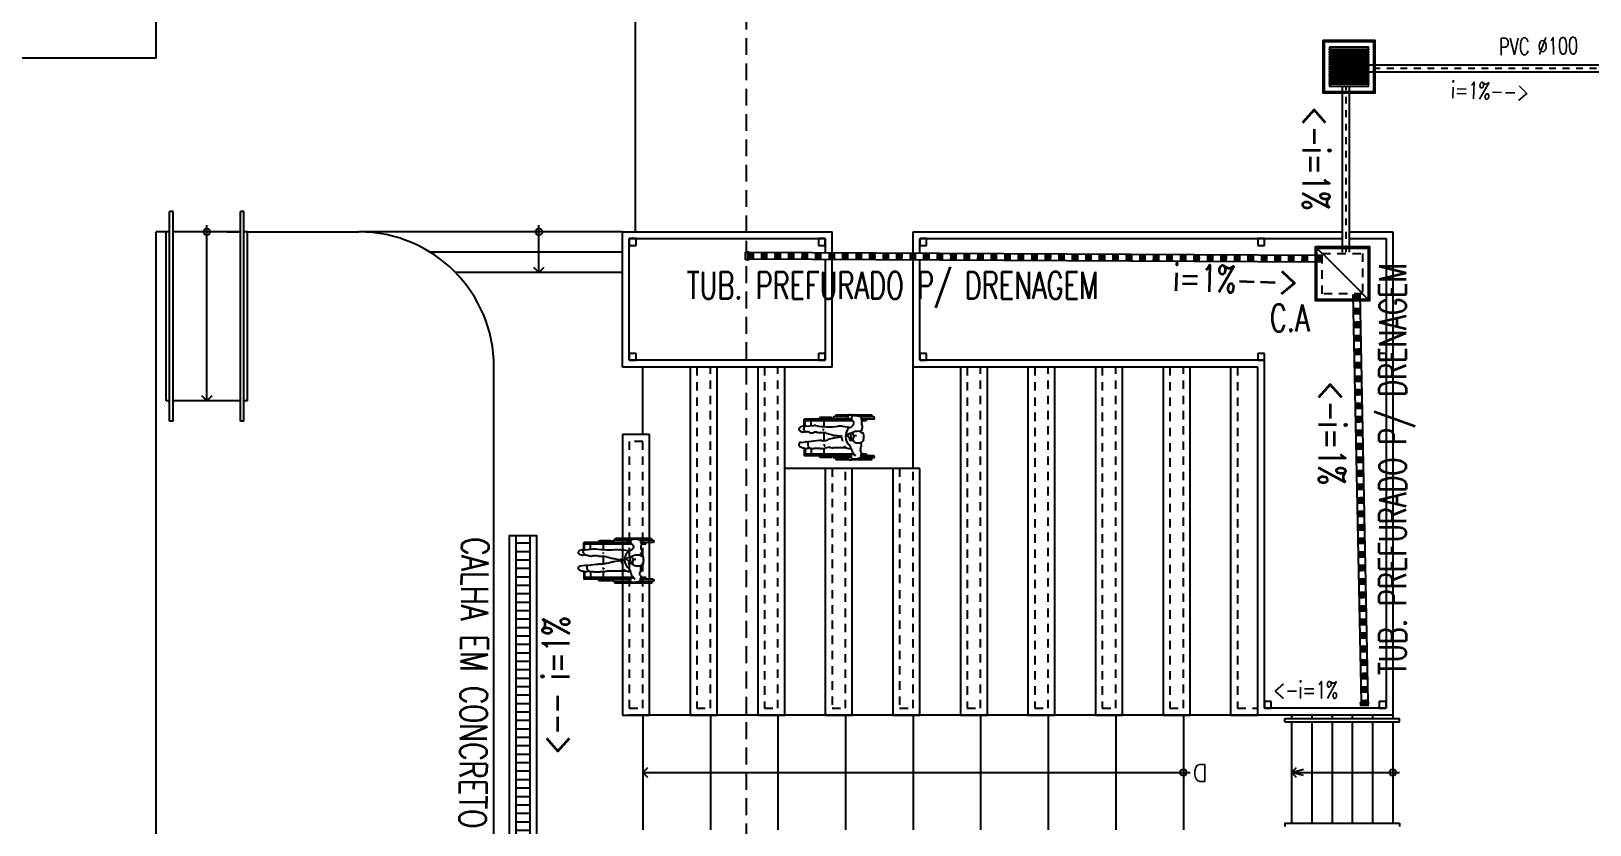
# Model space of a CAD drawing. Header units: inches. Extents: x 542650 to 544515, y 9574150 to 9574595.
# Drawn here: x 542840.19 to 542863.26, y 9574239.44 to 9574251.18 of the extents above; entities that cross this region are included whole.
import ezdxf
from ezdxf.enums import TextEntityAlignment as Align

# ---------------------------------------------------------------- set-up
doc = ezdxf.new("R2010")
doc.units = ezdxf.units.IN
doc.header["$MEASUREMENT"] = 0
for name, pattern in [('ACAD_ISO07W100', [3, 0, -3]), ('DASHDOT', [1, 0.5, -0.25, 0, -0.25]), ('HIDDEN', [0.375, 0.25, -0.125])]:
    doc.linetypes.add(name, pattern=pattern)
for name, color, linetype in [('EIXO', 8, 'Continuous'), ('I-ARQ', 8, 'Continuous'), ('I-CONEXAO', 1, 'Continuous'), ('I-NORMO_INST', 4, 'Continuous'), ('I-PLUVIAL', 90, 'Continuous'), ('VISTA', 7, 'Continuous')]:
    doc.layers.add(name, color=color, linetype=linetype)
doc.styles.add('125', font='ROMANS.SHX', dxfattribs={"width": 0.7, "height": 0.25})
doc.styles.add('25', font='ROMANS.SHX', dxfattribs={"width": 0.7, "height": 0.05})
doc.styles.add('50', font='ROMANS.SHX', dxfattribs={"width": 0.7, "height": 0.1})
doc.styles.add('50-250', font='SIMPLEX.shx', dxfattribs={"height": 0.3})
doc.dimstyles.get("Standard").update_dxf_attribs({"dimtxt": 0.18, "dimasz": 0.18, "dimexe": 0.18, "dimexo": 0.0625, "dimgap": 0.09, "dimtad": 0, "dimtih": 1, "dimtoh": 1, "dimdec": 4, "dimzin": 0, "dimdsep": 46, "dimtxsty": 'Standard', "dimcen": 0.09, "dimadec": 0, "dimazin": 0, "dimtfac": 1, "dimtdec": 4, "dimtofl": 0, "dimtmove": 0, "dimatfit": 3, "dimfxl": 1, "dimtolj": 1, "dimtzin": 0, "dimarcsym": 0})

# ---------------------------------------------------------------- blocks, each defined once
blk = doc.blocks.new('_Open90')
at = {"color": 0, "linetype": 'ByBlock', "lineweight": -2}
for p, q in [((0, 0), (-1, 0)), ((-0.5, 0.5), (0, 0)), ((0, 0), (-0.5, -0.5))]:
    blk.add_line(p, q, dxfattribs=at)
blk = doc.blocks.new('*U28')
at = {"color": 2}
blk.add_wipeout([(0, 0.057), (2.669, 0.057), (2.669, -0.057), (0, -0.057)], dxfattribs=at)
for p, q in [((0, 0.05), (2.669, 0.05)), ((0, -0.05), (2.669, -0.05))]:
    blk.add_line(p, q)
at = {"layer": 'EIXO', "linetype": 'DASHDOT', "ltscale": 0.01}
blk.add_line((0, 0), (2.669, 0), dxfattribs=at)
blk = doc.blocks.new('*U29')
at = {"color": 2}
blk.add_wipeout([(0, 0.057), (6.306, 0.057), (6.306, -0.057), (0, -0.057)], dxfattribs=at)
for p, q in [((0, 0.05), (6.306, 0.05)), ((0, -0.05), (6.306, -0.05))]:
    blk.add_line(p, q)
at = {"layer": 'EIXO', "linetype": 'DASHDOT', "ltscale": 0.01}
blk.add_line((0, 0), (6.306, 0), dxfattribs=at)
blk = doc.blocks.new('CADEIRA DE RODAS')
at = {"layer": 'VISTA'}
for p, q in [((1623.523, 1212.65), (1623.709, 1212.65)), ((1623.523, 1212.618), (1623.628, 1212.618)), ((1623.55, 1212.676), (1623.833, 1212.676)), ((1623.55, 1212.66), (1623.722, 1212.66)), ((1623.628, 1212.592), (1623.628, 1212.618)), ((1623.628, 1212.618), (1623.7, 1212.618)), ((1623.628, 1212.592), (1623.693, 1212.592)), ((1623.805, 1212.669), (1623.724, 1212.66)), ((1623.834, 1212.592), (1624.547, 1212.592)), ((1623.871, 1212.681), (1623.848, 1212.681)), ((1623.853, 1212.618), (1623.872, 1212.618)), ((1623.876, 1212.491), (1623.978, 1212.508)), ((1623.884, 1212.618), (1624.101, 1212.618)), ((1623.886, 1212.676), (1624.074, 1212.676)), ((1623.898, 1212.66), (1624.074, 1212.66)), ((1623.9, 1212.65), (1624.101, 1212.65)), ((1624.101, 1212.618), (1624.547, 1212.618)), ((1624.151, 1212.642), (1624.312, 1212.642)), ((1624.151, 1212.625), (1624.312, 1212.625)), ((1624.257, 1212.618), (1624.257, 1212.507)), ((1624.528, 1212.511), (1624.405, 1212.522)), ((1624.445, 1212.518), (1624.445, 1212.618)), ((1624.552, 1212.459), (1624.533, 1212.437)), ((1624.535, 1212.509), (1624.535, 1212.618)), ((1624.553, 1212.486), (1624.543, 1212.502)), ((1624.547, 1212.509), (1624.547, 1212.618)), ((1623.708, 1212.271), (1623.706, 1212.204)), ((1623.82, 1212.298), (1623.835, 1212.306)), ((1623.822, 1212.31), (1623.821, 1212.335)), ((1623.826, 1212.417), (1623.846, 1212.406)), ((1623.828, 1212.302), (1623.864, 1212.3)), ((1623.859, 1212.368), (1623.855, 1212.392)), ((1623.856, 1212.334), (1623.87, 1212.327)), ((1623.859, 1212.367), (1623.857, 1212.343)), ((1623.997, 1212.347), (1624.118, 1212.332)), ((1624, 1212.358), (1624.088, 1212.373)), ((1624.22, 1212.411), (1624.116, 1212.379)), ((1624.257, 1212.416), (1624.257, 1212.297)), ((1624.326, 1212.416), (1624.257, 1212.416)), ((1624.594, 1212.273), (1624.528, 1212.281)), ((1623.523, 1212.073), (1623.628, 1212.073)), ((1623.523, 1212.041), (1623.722, 1212.041)), ((1623.55, 1212.031), (1623.759, 1212.031)), ((1623.55, 1212.015), (1623.855, 1212.015)), ((1623.628, 1212.098), (1623.628, 1212.073)), ((1623.628, 1212.098), (1623.701, 1212.098)), ((1623.628, 1212.073), (1623.709, 1212.073)), ((1623.783, 1212.073), (1623.818, 1212.094)), ((1623.8, 1212.083), (1623.823, 1212.112)), ((1623.804, 1212.088), (1623.804, 1212.086)), ((1623.812, 1212.098), (1624.547, 1212.098)), ((1623.857, 1212.014), (1623.849, 1212.02)), ((1623.852, 1212.073), (1624.101, 1212.073)), ((1623.881, 1212.014), (1623.867, 1212.012)), ((1623.884, 1212.015), (1624.074, 1212.015)), ((1623.89, 1212.041), (1624.101, 1212.041)), ((1623.891, 1212.031), (1624.074, 1212.031)), ((1623.921, 1212.191), (1624.119, 1212.192)), ((1624.101, 1212.073), (1624.547, 1212.073)), ((1624.151, 1212.066), (1624.312, 1212.066)), ((1624.151, 1212.048), (1624.312, 1212.048)), ((1624.257, 1212.184), (1624.257, 1212.073)), ((1624.445, 1212.185), (1624.445, 1212.073)), ((1624.535, 1212.185), (1624.535, 1212.073)), ((1624.547, 1212.187), (1624.547, 1212.073))]:
    blk.add_line(p, q, dxfattribs=at)
for centre, radius, start, end in [((1623.523, 1212.634), 0.0159, 90, 270), ((1623.55, 1212.668), 0.00794, 90, 270), ((1623.735, 1212.491), 0.0503, 153.5166, 217.5222), ((1623.616, 1212.551), 0.0827, 333.5166, 16.5694), ((1623.748, 1212.59), 0.0545, 157.1485, 196.5694), ((1623.601, 1212.389), 0.119, 19.7257, 37.5222), ((1623.528, 1212.682), 0.184, 337.1485, 348.553), ((1623.726, 1212.642), 0.0178, 155.7407, 168.553), ((1623.726, 1212.642), 0.0178, 96.1738, 155.7407), ((1623.81, 1212.629), 0.0403, 338.1434, 96.1738), ((1623.836, 1212.558), 0.0276, 124.5485, 199.9444), ((1623.897, 1212.58), 0.0916, 199.9444, 256.9452), ((1623.779, 1212.641), 0.0729, 304.5485, 338.1434), ((1623.848, 1212.655), 0.026, 126.1191, 154.0963), ((1623.848, 1212.655), 0.026, 90.3734, 126.1191), ((1623.863, 1212.582), 0.0369, 74.409, 113.6829), ((1623.871, 1212.658), 0.0233, 50.9982, 90.3734), ((1623.878, 1212.638), 0.0209, 254.409, 336.7071), ((1623.758, 1212.361), 0.179, 310.6612, 46.6858), ((1623.861, 1212.645), 0.0392, 21.8909, 50.9982), ((1623.861, 1212.645), 0.0392, 336.7071, 6.5163), ((1623.861, 1212.645), 0.0392, 6.5163, 21.8909), ((1624.019, 1212.266), 0.246, 84.1619, 99.6849), ((1624.171, 1213.744), 1.24, 264.1619, 279.4895), ((1624.074, 1212.668), 0.00794, 270, 90), ((1624.101, 1212.634), 0.0159, 270, 90), ((1624.151, 1212.634), 0.00864, 90, 270), ((1624.285, 1212.466), 0.0256, 169.3771, 225.3134), ((1624.312, 1212.634), 0.00864, 270, 90), ((1624.394, 1212.406), 0.117, 84.8929, 99.4895), ((1624.527, 1212.491), 0.0196, 32.0961, 84.8929), ((1624.564, 1212.44), 0.0719, 42.4258, 110.3571), ((1624.534, 1212.474), 0.0225, 320.0692, 32.0961), ((1624.597, 1212.467), 0.0283, 299.1731, 47.1659), ((1623.917, 1212.357), 0.253, 170.2167, 190.0443), ((1623.685, 1212.397), 0.0187, 90.9535, 170.2167), ((1623.718, 1212.322), 0.0513, 190.0443, 248.1335), ((1623.684, 1212.451), 0.0351, 270.9535, 311.3289), ((1623.748, 1212.399), 0.134, 248.1335, 252.351), ((1623.738, 1212.39), 0.0458, 122.8016, 131.3289), ((1623.748, 1212.399), 0.134, 252.351, 292.3739), ((1623.738, 1212.39), 0.0458, 96.4099, 122.8016), ((1623.753, 1212.257), 0.18, 69.5864, 96.4099), ((1623.784, 1212.335), 0.0364, 360, 105.4377), ((1623.786, 1212.308), 0.0364, 292.3739, 3.0345), ((1624.141, 1212.206), 0.366, 149.1701, 154.8848), ((1623.808, 1212.405), 0.022, 329.1701, 69.5864), ((1623.812, 1212.345), 0.0452, 299.7251, 357.1058), ((1623.837, 1212.39), 0.0189, 7.5231, 61.3712), ((1623.851, 1212.293), 0.11, 68.468, 90.2381), ((1623.911, 1212.183), 0.0567, 130.6612, 165.644), ((1623.851, 1212.431), 0.0912, 273.7076, 297.295), ((1623.849, 1212.367), 0.00943, 357.1058, 7.5231), ((1623.864, 1212.314), 0.014, 267.8272, 64.231), ((1623.882, 1212.372), 0.0246, 297.295, 68.468), ((1624.155, 1212.256), 0.183, 147.274, 171.2195), ((1624.16, 1212.438), 0.179, 199.3703, 207.8163), ((1624.051, 1212.591), 0.222, 279.5756, 286.9445), ((1624.079, 1212.022), 0.312, 67.3879, 85.668), ((1624.266, 1212.471), 0.173, 247.3879, 266.9641), ((1624.257, 1212.29), 0.126, 89.7461, 106.9445), ((1624.212, 1212.261), 0.0518, 298.693, 344.3358), ((1624.266, 1212.471), 0.173, 266.9641, 276.056), ((1624.309, 1212.063), 0.237, 85.583, 96.056), ((1624.326, 1212.519), 0.103, 269.7461, 290.1272), ((1624.151, 1210.017), 2.288, 81.839, 85.583), ((1624.38, 1212.372), 0.054, 61.1107, 110.1272), ((1624.437, 1212.475), 0.0635, 241.1107, 302.0847), ((1624.5, 1212.375), 0.0546, 79.8776, 122.0847), ((1624.473, 1212.26), 0.0223, 45.4711, 81.839), ((1624.519, 1212.191), 0.0899, 83.7627, 109.5493), ((1624.473, 1212.26), 0.0223, 1.2881, 45.4711), ((1624.341, 1212.257), 0.154, 343.4823, 1.2881), ((1624.514, 1212.453), 0.0248, 259.8776, 320.0692), ((1624.552, 1212.469), 0.0411, 237.7219, 264.8934), ((1624.561, 1212.517), 0.0903, 262.1443, 304.0277), ((1624.591, 1212.238), 0.035, 291.9692, 83.7627), ((1623.523, 1212.057), 0.0159, 90, 270), ((1623.55, 1212.023), 0.00794, 90, 270), ((1623.738, 1212.106), 0.0382, 143.1315, 192.1076), ((1623.738, 1212.106), 0.0382, 192.1076, 205.2149), ((1623.654, 1212.066), 0.0555, 356.2268, 25.2149), ((1623.763, 1212.203), 0.0567, 178.7191, 206.463), ((1623.671, 1212.157), 0.0463, 323.1315, 26.463), ((1623.73, 1212.061), 0.0213, 176.2268, 235.4123), ((1623.757, 1212.101), 0.0693, 235.4123, 239.4259), ((1623.757, 1212.101), 0.0693, 239.4259, 263.5457), ((1623.842, 1212.846), 0.82, 263.5457, 269.2953), ((1623.829, 1212.075), 0.0216, 14.3528, 121.0291), ((1623.778, 1212.148), 0.0578, 321.1007, 335.8172), ((1623.423, 1212.307), 0.447, 335.8172, 345.644), ((1623.832, 1212.046), 0.0187, 269.2953, 346.2891), ((1623.855, 1212.029), 0.0112, 166.4185, 233.805), ((1623.771, 1212.061), 0.0817, 346.2891, 14.3528), ((1623.849, 1212.41), 0.23, 270.5698, 288.0744), ((1623.868, 1212.082), 0.0245, 229.4894, 277.8265), ((1623.865, 1212.024), 0.013, 233.805, 280.699), ((1623.874, 1212.045), 0.0134, 37.78, 97.8265), ((1623.879, 1212.024), 0.00949, 280.699, 334.4064), ((1623.859, 1212.033), 0.032, 334.4064, 37.78), ((1623.903, 1212.241), 0.0554, 295.1049, 338.8275), ((1624.074, 1212.023), 0.00794, 270, 90), ((1624.101, 1212.057), 0.0159, 270, 90), ((1624.117, 1212.487), 0.295, 270.312, 277.4493), ((1624.151, 1212.057), 0.00864, 90, 270), ((1624.181, 1211.997), 0.199, 74.1699, 97.4493), ((1624.288, 1212.376), 0.195, 254.1699, 274.4975), ((1624.356, 1211.511), 0.673, 86.3024, 94.4975), ((1624.312, 1212.057), 0.00864, 270, 90), ((1624.413, 1212.38), 0.198, 266.3024, 284.8355), ((1624.454, 1212.224), 0.0365, 284.8355, 343.4823), ((1624.514, 1212.273), 0.0906, 242.6529, 278.261), ((1624.476, 1212.535), 0.355, 278.261, 281.3967), ((1624.517, 1212.372), 0.187, 279.023, 297.4622)]:
    blk.add_arc(centre, radius, start, end, dxfattribs=at)
blk = doc.blocks.new('CAP100')
at = {"color": 1, "style": '25', "flags": 3}
blk.add_attdef('QUANT.', text='', height=0.05, dxfattribs=at).set_placement((0, -0.272), align=Align.CENTER)
at = {"color": 2}
blk.add_wipeout([(0.049, -0.056), (0.021, -0.056), (0.021, -0.057), (0.017, -0.061), (0.006, -0.061), (0.001, -0.057), (0.001, -0.056), (0, -0.056), (0, 0.056), (0.001, 0.056), (0.001, 0.057), (0.006, 0.061), (0.017, 0.061), (0.021, 0.057), (0.021, 0.056), (0.049, 0.056), (0.056, 0.05), (0.056, -0.05)], dxfattribs=at)
for p, q in [((0, -0.053), (0, 0.053)), ((0.004, 0.053), (0, 0.053)), ((0.005, 0.054), (0.005, 0.057)), ((0.017, 0.058), (0.006, 0.058)), ((0.006, -0.057), (0.006, 0.057)), ((0.017, -0.057), (0.017, 0.057)), ((0.018, 0.054), (0.018, 0.057)), ((0.049, 0.053), (0.019, 0.053)), ((0.052, -0.05), (0.052, 0.05)), ((0.004, -0.053), (0, -0.053)), ((0.005, -0.054), (0.005, -0.057)), ((0.017, -0.058), (0.006, -0.058)), ((0.018, -0.054), (0.018, -0.057)), ((0.049, -0.053), (0.019, -0.053))]:
    blk.add_line(p, q)
at = {"color": 8}
for p, q in [((0.005, 0.053), (0.005, -0.053)), ((0.018, 0.053), (0.018, -0.053))]:
    blk.add_line(p, q, dxfattribs=at)
for centre, radius, start, end in [((0.004, 0.054), 0.001, 270, 0), ((0.006, 0.057), 0.001, 90, 180), ((0.017, 0.057), 0.001, 0, 90), ((0.019, 0.054), 0.001, 180, 270), ((0.049, 0.05), 0.003, 0, 90), ((0.004, -0.054), 0.001, 0, 90), ((0.006, -0.057), 0.001, 180, 270), ((0.017, -0.057), 0.001, 270, 0), ((0.019, -0.054), 0.001, 90, 180), ((0.049, -0.05), 0.003, 270, 0)]:
    blk.add_arc(centre, radius, start, end)
at = {"color": 1, "style": '25', "flags": 1}
for tag, p in [('DESCRICAO', (0, -0.109)), ('MARCA', (0, -0.188))]:
    blk.add_attdef(tag, text='', height=0.05, dxfattribs=at).set_placement(p, align=Align.CENTER)
blk = doc.blocks.new('*U12')
at = {"color": 2}
blk.add_wipeout([(-5.033, -0.119), (0.997, 0.087), (1.001, -0.019), (-5.029, -0.224)], dxfattribs=at)
at = {"color": 2, "rotation": 1.954149894342093}
blk.add_blockref('CAP100', (0.999, 0.034), dxfattribs=at)
for p, q in [((-5.033, -0.122), (0.997, 0.084)), ((-5.03, -0.222), (1.001, -0.016))]:
    blk.add_line(p, q)
at = {"color": 8, "linetype": 'ACAD_ISO07W100', "ltscale": 0.01}
for p, q in [((-5.033, -0.146), (0.998, 0.06)), ((-5.032, -0.172), (0.999, 0.034)), ((-5.031, -0.198), (1, 0.008))]:
    blk.add_line(p, q, dxfattribs=at)
blk = doc.blocks.new('*U19')
at = {"color": 2}
blk.add_wipeout([(-7.459, 0.498), (1.001, -0.007), (0.995, -0.112), (-7.465, 0.393)], dxfattribs=at)
at = {"color": 2, "rotation": 356.5835254164049}
blk.add_blockref('CAP100', (0.998, -0.06), dxfattribs=at)
at = {"color": 8, "linetype": 'ACAD_ISO07W100', "ltscale": 0.01}
for p, q in [((-7.461, 0.472), (0.999, -0.033)), ((-7.464, 0.419), (0.996, -0.086)), ((-7.463, 0.446), (0.998, -0.06))]:
    blk.add_line(p, q, dxfattribs=at)
for p, q in [((-7.46, 0.495), (1.001, -0.01)), ((-7.466, 0.396), (0.995, -0.109))]:
    blk.add_line(p, q)
blk = doc.blocks.new('CAG')
at = {"color": 2, "ltscale": 0.5}
blk.add_wipeout([(-0.302, 0.302), (-0.302, -0.302), (0.302, -0.302), (0.302, 0.302)], dxfattribs=at)
at = {"ltscale": 0.5}
blk.add_lwpolyline([(-0.4, 0.4), (-0.4, -0.4), (0.4, -0.4), (0.4, 0.4)], close=True, dxfattribs=at)
at = {"color": 8, "ltscale": 0.5}
for points in [[(-0.38, 0.38), (-0.38, -0.38), (0.38, -0.38), (0.38, 0.38)], [(-0.3, 0.3), (-0.3, -0.3), (0.3, -0.3), (0.3, 0.3)], [(-0.3, 0.26875), (0.3, 0.26875), (0.3, 0.25625), (-0.3, 0.25625)], [(-0.3, 0.23125), (0.3, 0.23125), (0.3, 0.21875), (-0.3, 0.21875)], [(-0.3, 0.19375), (0.3, 0.19375), (0.3, 0.18125), (-0.3, 0.18125)], [(-0.3, 0.15625), (0.3, 0.15625), (0.3, 0.14375), (-0.3, 0.14375)], [(-0.3, 0.11875), (0.3, 0.11875), (0.3, 0.10625), (-0.3, 0.10625)], [(-0.3, 0.08125), (0.3, 0.08125), (0.3, 0.06875), (-0.3, 0.06875)], [(-0.3, 0.04375), (0.3, 0.04375), (0.3, 0.03125), (-0.3, 0.03125)], [(-0.3, 0.00625), (0.3, 0.00625), (0.3, -0.00625), (-0.3, -0.00625)], [(-0.3, -0.03125), (0.3, -0.03125), (0.3, -0.04375), (-0.3, -0.04375)], [(-0.3, -0.06875), (0.3, -0.06875), (0.3, -0.08125), (-0.3, -0.08125)], [(-0.3, -0.10625), (0.3, -0.10625), (0.3, -0.11875), (-0.3, -0.11875)], [(-0.3, -0.14375), (0.3, -0.14375), (0.3, -0.15625), (-0.3, -0.15625)], [(-0.3, -0.18125), (0.3, -0.18125), (0.3, -0.19375), (-0.3, -0.19375)], [(-0.3, -0.21875), (0.3, -0.21875), (0.3, -0.23125), (-0.3, -0.23125)], [(-0.3, -0.25625), (0.3, -0.25625), (0.3, -0.26875), (-0.3, -0.26875)]]:
    blk.add_lwpolyline(points, close=True, dxfattribs=at)
blk = doc.blocks.new('CA')
at = {"color": 2, "ltscale": 0.5}
blk.add_wipeout([(-0.302, 0.29575), (-0.302, -0.30825), (0.302, -0.30825), (0.302, 0.29575)], dxfattribs=at)
at = {"color": 8, "ltscale": 0.5}
blk.add_line((-0.38, 0.37375), (0.38, -0.38625), dxfattribs=at)
at = {"ltscale": 0.5}
blk.add_lwpolyline([(-0.4, 0.39375), (-0.4, -0.40625), (0.4, -0.40625), (0.4, 0.39375)], close=True, dxfattribs=at)
at = {"color": 8, "ltscale": 0.5}
blk.add_lwpolyline([(-0.38, 0.37375), (-0.38, -0.38625), (0.38, -0.38625), (0.38, 0.37375)], close=True, dxfattribs=at)
at = {"color": 8, "linetype": 'HIDDEN', "ltscale": 0.5}
blk.add_lwpolyline([(-0.3, 0.29375), (-0.3, -0.30625), (0.3, -0.30625), (0.3, 0.29375)], close=True, dxfattribs=at)

msp = doc.modelspace()

# ---------------------------------------------------------------- hatches: boundary and pattern name
at = {"layer": 'I-CONEXAO', "linetype": 'Continuous'}
h = msp.add_hatch(dxfattribs=at)
h.set_pattern_fill('ANSI31', color=8, angle=855, style=0)
h.set_pattern_definition([(180, (542827.39258, 9574286.48485), (-4e-15, 0.125), [])])
h.paths.add_polyline_path([(542847.57, 9574232.018), (542847.37, 9574232.018), (542847.37, 9574243.718), (542847.57, 9574243.718)])

# ---------------------------------------------------------------- linework, layer by layer
at = {"layer": 'I-ARQ', "linetype": 'HIDDEN'}
msp.add_line((542850.776, 9574228.331), (542850.776, 9574252.131), dxfattribs=at)
at = {"layer": 'I-ARQ'}
for p, q in [((542842.041, 9574250.783), (542842.041, 9574251.583)), ((542849.133, 9574251.583), (542849.133, 9574248.213)), ((542842.041, 9574250.783), (542824.828, 9574250.783)), ((542842.241, 9574245.413), (542842.241, 9574248.513)), ((542842.291, 9574248.513), (542842.241, 9574248.513)), ((542842.291, 9574245.413), (542842.291, 9574248.513)), ((542843.291, 9574245.413), (542843.291, 9574248.513)), ((542843.341, 9574248.513), (542843.291, 9574248.513)), ((542843.341, 9574245.413), (542843.341, 9574248.513)), ((542842.041, 9574245.713), (542842.041, 9574248.213)), ((542842.191, 9574248.213), (542842.041, 9574248.213)), ((542842.191, 9574245.713), (542842.191, 9574248.213)), ((542842.241, 9574248.213), (542842.191, 9574248.213)), ((542843.291, 9574248.213), (542842.291, 9574248.213)), ((542843.091, 9574248.213), (542843.291, 9574248.213)), ((542843.391, 9574248.213), (542843.341, 9574248.213)), ((542843.391, 9574248.213), (542845.041, 9574248.213)), ((542843.391, 9574245.713), (542843.391, 9574248.213)), ((542848.944, 9574248.213), (542845.041, 9574248.213)), ((542848.944, 9574246.213), (542848.944, 9574248.213)), ((542848.944, 9574248.213), (542852.044, 9574248.213)), ((542849.044, 9574246.313), (542849.044, 9574248.113)), ((542849.044, 9574248.113), (542851.944, 9574248.113)), ((542849.144, 9574248.113), (542849.044, 9574248.113)), ((542849.044, 9574248.113), (542849.044, 9574248.013)), ((542849.044, 9574248.013), (542849.144, 9574248.013)), ((542849.144, 9574248.013), (542849.144, 9574248.113)), ((542851.944, 9574248.113), (542851.844, 9574248.113)), ((542851.844, 9574248.113), (542851.844, 9574248.013)), ((542851.844, 9574248.013), (542851.944, 9574248.013)), ((542851.944, 9574248.113), (542851.944, 9574246.313)), ((542851.944, 9574248.013), (542851.944, 9574248.113)), ((542852.044, 9574246.213), (542852.044, 9574248.213)), ((542853.244, 9574246.213), (542853.244, 9574248.213)), ((542853.244, 9574248.213), (542860.344, 9574248.213)), ((542853.344, 9574248.113), (542860.244, 9574248.113)), ((542853.344, 9574246.313), (542853.344, 9574248.113)), ((542853.444, 9574248.113), (542853.344, 9574248.113)), ((542853.344, 9574248.113), (542853.344, 9574248.013)), ((542853.344, 9574248.013), (542853.444, 9574248.013)), ((542853.444, 9574248.013), (542853.444, 9574248.113)), ((542858.444, 9574248.113), (542858.344, 9574248.113)), ((542858.344, 9574248.113), (542858.344, 9574248.013)), ((542858.344, 9574248.013), (542858.444, 9574248.013)), ((542858.444, 9574248.013), (542858.444, 9574248.113)), ((542860.244, 9574248.113), (542860.244, 9574241.163)), ((542860.344, 9574248.213), (542860.344, 9574241.063)), ((542848.944, 9574247.913), (542846.094, 9574247.913)), ((542848.944, 9574247.613), (542846.469, 9574247.613)), ((542849.144, 9574246.413), (542849.044, 9574246.413)), ((542849.044, 9574246.413), (542849.044, 9574246.313)), ((542849.144, 9574246.313), (542849.144, 9574246.413)), ((542851.944, 9574246.413), (542851.844, 9574246.413)), ((542851.844, 9574246.413), (542851.844, 9574246.313)), ((542851.944, 9574246.313), (542851.944, 9574246.413)), ((542853.444, 9574246.413), (542853.344, 9574246.413)), ((542853.344, 9574246.413), (542853.344, 9574246.313)), ((542853.444, 9574246.313), (542853.444, 9574246.413)), ((542858.444, 9574246.413), (542858.344, 9574246.413)), ((542858.344, 9574246.413), (542858.344, 9574246.313)), ((542858.444, 9574246.313), (542858.444, 9574246.413)), ((542860.244, 9574246.413), (542860.144, 9574246.413)), ((542860.144, 9574246.413), (542860.144, 9574246.313)), ((542860.244, 9574246.313), (542860.244, 9574246.413)), ((542847.041, 9574234.213), (542847.041, 9574246.213)), ((542852.044, 9574246.213), (542848.944, 9574246.213)), ((542851.944, 9574246.313), (542849.044, 9574246.313)), ((542849.044, 9574246.313), (542849.144, 9574246.313)), ((542849.244, 9574245.213), (542849.244, 9574246.213)), ((542850.344, 9574246.213), (542849.944, 9574246.213)), ((542849.944, 9574246.213), (542849.944, 9574241.063)), ((542850.344, 9574241.063), (542850.344, 9574246.213)), ((542851.344, 9574246.213), (542850.944, 9574246.213)), ((542850.944, 9574246.213), (542850.944, 9574241.063)), ((542851.344, 9574241.063), (542851.344, 9574246.213)), ((542851.844, 9574246.313), (542851.944, 9574246.313)), ((542853.244, 9574244.713), (542853.244, 9574246.213)), ((542858.344, 9574246.213), (542853.244, 9574246.213)), ((542858.444, 9574246.313), (542853.344, 9574246.313)), ((542853.344, 9574246.313), (542853.444, 9574246.313)), ((542854.344, 9574246.213), (542853.944, 9574246.213)), ((542853.944, 9574246.213), (542853.944, 9574241.063)), ((542854.344, 9574241.063), (542854.344, 9574246.213)), ((542855.344, 9574246.213), (542854.944, 9574246.213)), ((542854.944, 9574246.213), (542854.944, 9574241.063)), ((542855.344, 9574241.063), (542855.344, 9574246.213)), ((542856.344, 9574246.213), (542855.944, 9574246.213)), ((542855.944, 9574246.213), (542855.944, 9574241.063)), ((542856.344, 9574241.063), (542856.344, 9574246.213)), ((542857.344, 9574246.213), (542856.944, 9574246.213)), ((542856.944, 9574246.213), (542856.944, 9574241.063)), ((542857.344, 9574241.063), (542857.344, 9574246.213)), ((542858.344, 9574246.213), (542857.944, 9574246.213)), ((542857.944, 9574246.213), (542857.944, 9574241.063)), ((542858.344, 9574246.313), (542858.444, 9574246.313)), ((542858.344, 9574241.063), (542858.344, 9574246.213)), ((542858.344, 9574241.063), (542858.344, 9574246.213)), ((542858.444, 9574241.163), (542858.444, 9574246.313)), ((542860.144, 9574246.313), (542860.244, 9574246.313)), ((542842.041, 9574234.713), (542842.041, 9574245.713)), ((542842.241, 9574245.713), (542842.191, 9574245.713)), ((542843.291, 9574245.713), (542842.291, 9574245.713)), ((542843.391, 9574245.713), (542843.341, 9574245.713)), ((542852.279, 9574245.475), (542852.078, 9574245.475)), ((542852.293, 9574245.501), (542852.105, 9574245.501)), ((542852.282, 9574245.485), (542852.105, 9574245.485)), ((542852.308, 9574245.506), (542852.331, 9574245.506)), ((542852.629, 9574245.501), (542852.347, 9574245.501)), ((542852.374, 9574245.494), (542852.456, 9574245.485)), ((542852.629, 9574245.485), (542852.457, 9574245.485)), ((542852.656, 9574245.475), (542852.47, 9574245.475)), ((542842.291, 9574245.413), (542842.241, 9574245.413)), ((542843.341, 9574245.413), (542843.291, 9574245.413)), ((542851.626, 9574245.311), (542851.636, 9574245.327)), ((542851.628, 9574245.285), (542851.647, 9574245.262)), ((542851.633, 9574245.335), (542851.633, 9574245.443)), ((542852.078, 9574245.443), (542851.633, 9574245.443)), ((542852.346, 9574245.418), (542851.633, 9574245.418)), ((542851.645, 9574245.335), (542851.645, 9574245.443)), ((542851.651, 9574245.336), (542851.775, 9574245.347)), ((542851.734, 9574245.344), (542851.734, 9574245.443)), ((542852.029, 9574245.468), (542851.868, 9574245.468)), ((542852.029, 9574245.451), (542851.868, 9574245.451)), ((542851.923, 9574245.443), (542851.923, 9574245.332)), ((542852.295, 9574245.443), (542852.078, 9574245.443)), ((542852.304, 9574245.316), (542852.201, 9574245.334)), ((542852.326, 9574245.443), (542852.307, 9574245.443)), ((542852.552, 9574245.443), (542852.479, 9574245.443)), ((542852.552, 9574245.418), (542852.486, 9574245.418)), ((542852.552, 9574245.418), (542852.552, 9574245.443)), ((542852.656, 9574245.443), (542852.552, 9574245.443)), ((542849.344, 9574245.213), (542848.944, 9574245.213)), ((542848.944, 9574245.213), (542848.944, 9574241.063)), ((542849.344, 9574241.063), (542849.344, 9574245.213)), ((542851.585, 9574245.098), (542851.651, 9574245.106)), ((542851.633, 9574245.012), (542851.633, 9574244.898)), ((542851.854, 9574245.242), (542851.922, 9574245.242)), ((542851.923, 9574245.242), (542851.923, 9574245.123)), ((542851.96, 9574245.236), (542852.064, 9574245.205)), ((542852.259, 9574245.016), (542852.061, 9574245.017)), ((542852.182, 9574245.173), (542852.062, 9574245.158)), ((542852.179, 9574245.183), (542852.091, 9574245.198)), ((542852.323, 9574245.159), (542852.309, 9574245.152)), ((542852.352, 9574245.127), (542852.316, 9574245.126)), ((542852.321, 9574245.194), (542852.324, 9574245.218)), ((542852.321, 9574245.192), (542852.322, 9574245.168)), ((542852.353, 9574245.242), (542852.334, 9574245.232)), ((542852.359, 9574245.123), (542852.345, 9574245.131)), ((542852.357, 9574245.136), (542852.359, 9574245.16)), ((542852.472, 9574245.096), (542852.473, 9574245.03)), ((542852.367, 9574244.924), (542851.633, 9574244.924)), ((542852.078, 9574244.898), (542851.633, 9574244.898)), ((542851.645, 9574245.01), (542851.645, 9574244.898)), ((542851.734, 9574245.01), (542851.734, 9574244.898)), ((542852.029, 9574244.891), (542851.868, 9574244.891)), ((542852.029, 9574244.874), (542851.868, 9574244.874)), ((542851.923, 9574245.009), (542851.923, 9574244.898)), ((542852.328, 9574244.898), (542852.078, 9574244.898)), ((542852.29, 9574244.867), (542852.078, 9574244.867)), ((542852.289, 9574244.857), (542852.105, 9574244.857)), ((542852.296, 9574244.841), (542852.105, 9574244.841)), ((542852.299, 9574244.84), (542852.312, 9574244.837)), ((542852.322, 9574244.839), (542852.331, 9574244.845)), ((542852.629, 9574244.841), (542852.324, 9574244.841)), ((542852.379, 9574244.909), (542852.356, 9574244.937)), ((542852.396, 9574244.899), (542852.362, 9574244.919)), ((542852.375, 9574244.914), (542852.375, 9574244.911)), ((542852.629, 9574244.857), (542852.421, 9574244.857)), ((542852.656, 9574244.867), (542852.457, 9574244.867)), ((542852.552, 9574244.898), (542852.471, 9574244.898)), ((542852.552, 9574244.924), (542852.478, 9574244.924)), ((542852.552, 9574244.924), (542852.552, 9574244.898)), ((542852.656, 9574244.898), (542852.552, 9574244.898)), ((542851.944, 9574244.713), (542851.344, 9574244.713)), ((542852.344, 9574244.713), (542851.944, 9574244.713)), ((542851.944, 9574244.713), (542851.944, 9574241.063)), ((542853.244, 9574244.713), (542852.044, 9574244.713)), ((542852.344, 9574241.063), (542852.344, 9574244.713)), ((542853.344, 9574244.713), (542852.944, 9574244.713)), ((542852.944, 9574244.713), (542852.944, 9574241.063)), ((542853.344, 9574241.063), (542853.344, 9574244.713)), ((542858.544, 9574241.263), (542858.444, 9574241.263)), ((542858.444, 9574241.263), (542858.444, 9574241.163)), ((542858.544, 9574241.263), (542858.444, 9574241.263)), ((542858.444, 9574241.263), (542858.444, 9574241.163)), ((542860.244, 9574241.163), (542858.444, 9574241.163)), ((542858.444, 9574241.163), (542858.544, 9574241.163)), ((542858.444, 9574241.163), (542858.544, 9574241.163)), ((542858.544, 9574241.163), (542858.544, 9574241.263)), ((542858.544, 9574241.163), (542858.544, 9574241.263)), ((542860.244, 9574241.263), (542860.144, 9574241.263)), ((542860.144, 9574241.263), (542860.144, 9574241.163)), ((542860.244, 9574241.263), (542860.144, 9574241.263)), ((542860.144, 9574241.263), (542860.144, 9574241.163)), ((542860.144, 9574241.163), (542860.244, 9574241.163)), ((542860.144, 9574241.163), (542860.244, 9574241.163)), ((542860.244, 9574241.163), (542860.244, 9574241.263)), ((542860.244, 9574241.163), (542860.244, 9574241.263)), ((542848.944, 9574241.063), (542849.344, 9574241.063)), ((542858.344, 9574241.063), (542849.044, 9574241.063)), ((542849.244, 9574241.063), (542849.244, 9574239.363)), ((542849.944, 9574241.063), (542850.344, 9574241.063)), ((542850.244, 9574241.063), (542850.244, 9574239.363)), ((542850.944, 9574241.063), (542851.344, 9574241.063)), ((542851.244, 9574241.063), (542851.244, 9574239.363)), ((542851.944, 9574241.063), (542852.344, 9574241.063)), ((542852.244, 9574241.063), (542852.244, 9574239.363)), ((542852.944, 9574241.063), (542853.344, 9574241.063)), ((542853.244, 9574241.063), (542853.244, 9574239.363)), ((542853.944, 9574241.063), (542854.344, 9574241.063)), ((542854.244, 9574241.063), (542854.244, 9574239.363)), ((542854.944, 9574241.063), (542855.344, 9574241.063)), ((542854.944, 9574241.063), (542855.344, 9574241.063)), ((542855.244, 9574241.063), (542855.244, 9574239.363)), ((542855.944, 9574241.063), (542856.344, 9574241.063)), ((542856.244, 9574241.063), (542856.244, 9574239.363)), ((542856.944, 9574241.063), (542857.344, 9574241.063)), ((542857.244, 9574241.063), (542857.244, 9574239.363)), ((542857.944, 9574241.063), (542858.344, 9574241.063)), ((542860.344, 9574241.063), (542858.344, 9574241.063)), ((542858.744, 9574240.963), (542858.744, 9574241.013)), ((542858.744, 9574241.013), (542860.444, 9574241.013)), ((542858.744, 9574240.963), (542860.444, 9574240.963)), ((542858.844, 9574241.063), (542858.844, 9574241.013)), ((542858.844, 9574240.963), (542858.844, 9574239.463)), ((542859.144, 9574241.063), (542859.144, 9574241.013)), ((542859.144, 9574240.963), (542859.144, 9574239.463)), ((542859.444, 9574241.063), (542859.444, 9574241.013)), ((542859.444, 9574240.963), (542859.444, 9574239.463)), ((542859.744, 9574241.063), (542859.744, 9574241.013)), ((542859.744, 9574240.963), (542859.744, 9574239.463)), ((542860.044, 9574241.063), (542860.044, 9574241.013)), ((542860.044, 9574240.963), (542860.044, 9574239.463)), ((542860.344, 9574241.063), (542860.344, 9574241.013)), ((542860.344, 9574240.963), (542860.344, 9574239.463)), ((542860.444, 9574240.963), (542860.444, 9574241.013)), ((542858.744, 9574239.463), (542858.744, 9574239.413)), ((542858.744, 9574239.463), (542860.444, 9574239.463)), ((542860.444, 9574239.463), (542860.444, 9574239.413))]:
    msp.add_line(p, q, dxfattribs=at)
at = {"layer": 'I-ARQ', "linetype": 'HIDDEN', "ltscale": 0.5}
for p, q in [((542850.244, 9574246.213), (542850.044, 9574246.213)), ((542850.044, 9574246.213), (542850.044, 9574241.163)), ((542850.244, 9574241.163), (542850.244, 9574246.213)), ((542851.244, 9574246.213), (542851.044, 9574246.213)), ((542851.044, 9574246.213), (542851.044, 9574241.163)), ((542851.244, 9574241.163), (542851.244, 9574246.213)), ((542854.244, 9574246.213), (542854.044, 9574246.213)), ((542854.044, 9574246.213), (542854.044, 9574241.163)), ((542854.244, 9574241.163), (542854.244, 9574246.213)), ((542855.244, 9574246.213), (542855.044, 9574246.213)), ((542855.044, 9574246.213), (542855.044, 9574241.163)), ((542855.244, 9574241.163), (542855.244, 9574246.213)), ((542856.244, 9574246.213), (542856.044, 9574246.213)), ((542856.044, 9574246.213), (542856.044, 9574241.163)), ((542856.244, 9574241.163), (542856.244, 9574246.213)), ((542857.244, 9574246.213), (542857.044, 9574246.213)), ((542857.044, 9574246.213), (542857.044, 9574241.163)), ((542857.244, 9574241.163), (542857.244, 9574246.213)), ((542858.344, 9574246.213), (542858.044, 9574246.213)), ((542858.044, 9574246.213), (542858.044, 9574241.163)), ((542858.344, 9574241.163), (542858.344, 9574246.213)), ((542849.244, 9574245.113), (542849.044, 9574245.113)), ((542849.044, 9574245.113), (542849.044, 9574241.163)), ((542849.244, 9574241.163), (542849.244, 9574245.113)), ((542852.244, 9574244.713), (542852.044, 9574244.713)), ((542852.044, 9574244.713), (542852.044, 9574241.163)), ((542852.244, 9574241.163), (542852.244, 9574244.713)), ((542853.244, 9574244.713), (542853.044, 9574244.713)), ((542853.044, 9574244.713), (542853.044, 9574241.163)), ((542853.244, 9574241.163), (542853.244, 9574244.713)), ((542849.044, 9574241.163), (542849.244, 9574241.163)), ((542850.044, 9574241.163), (542850.244, 9574241.163)), ((542851.044, 9574241.163), (542851.244, 9574241.163)), ((542852.044, 9574241.163), (542852.244, 9574241.163)), ((542853.044, 9574241.163), (542853.244, 9574241.163)), ((542854.044, 9574241.163), (542854.244, 9574241.163)), ((542855.044, 9574241.163), (542855.244, 9574241.163)), ((542856.044, 9574241.163), (542856.244, 9574241.163)), ((542857.044, 9574241.163), (542857.244, 9574241.163)), ((542858.044, 9574241.163), (542858.344, 9574241.163))]:
    msp.add_line(p, q, dxfattribs=at)
at = {"layer": 'I-ARQ'}
for points in [[(542842.791, 9574245.863), (542842.791, 9574248.313)], [(542847.706, 9574247.763), (542847.706, 9574248.313)], [(542849.394, 9574240.213), (542857.344, 9574240.213)], [(542858.994, 9574240.213), (542860.444, 9574240.213)]]:
    msp.add_lwpolyline(points, dxfattribs=at)
for centre in [(542842.791, 9574248.213), (542847.706, 9574248.213), (542857.244, 9574240.213), (542860.344, 9574240.213), (542860.344, 9574240.213)]:
    msp.add_circle(centre, 0.05, dxfattribs=at)
for centre, radius, start, end in [((542845.041, 9574246.213), 2, 0, 90), ((542852.078, 9574245.459), 0.0159, 90, 270), ((542852.105, 9574245.493), 0.00794, 90, 270), ((542852.318, 9574245.471), 0.0392, 158.1091, 173.4837), ((542852.318, 9574245.471), 0.0392, 173.4837, 203.2929), ((542852.318, 9574245.471), 0.0392, 129.0018, 158.1091), ((542852.308, 9574245.483), 0.0233, 89.6266, 129.0018), ((542852.37, 9574245.454), 0.0403, 83.8262, 201.8566), ((542852.331, 9574245.48), 0.026, 53.8809, 89.6266), ((542852.331, 9574245.48), 0.026, 25.9037, 53.8809), ((542852.454, 9574245.468), 0.0178, 24.2593, 83.8262), ((542852.454, 9574245.468), 0.0178, 11.447, 24.2593), ((542852.629, 9574245.493), 0.00794, 270, 90), ((542852.656, 9574245.459), 0.0159, 270, 90), ((542851.582, 9574245.293), 0.0283, 132.8341, 240.8269), ((542851.616, 9574245.265), 0.0719, 69.6429, 137.5742), ((542851.619, 9574245.343), 0.0903, 235.9723, 277.8557), ((542851.645, 9574245.299), 0.0225, 147.9039, 219.9308), ((542851.627, 9574245.294), 0.0411, 275.1066, 302.2781), ((542851.653, 9574245.317), 0.0196, 95.1071, 147.9039), ((542851.666, 9574245.278), 0.0248, 219.9308, 280.1224), ((542851.68, 9574245.2), 0.0546, 57.9153, 100.1224), ((542851.743, 9574245.3), 0.0635, 237.9153, 298.8893), ((542851.799, 9574245.197), 0.054, 69.8728, 118.8893), ((542851.785, 9574245.231), 0.117, 80.5105, 95.1071), ((542852.009, 9574246.569), 1.24, 260.5105, 275.8381), ((542851.853, 9574245.345), 0.103, 249.8728, 270.2539), ((542851.868, 9574245.459), 0.00864, 90, 270), ((542851.894, 9574245.292), 0.0256, 314.6866, 10.6229), ((542852.029, 9574245.459), 0.00864, 270, 90), ((542852.16, 9574245.091), 0.246, 80.3151, 95.8381), ((542852.422, 9574245.187), 0.179, 133.3142, 229.3388), ((542852.301, 9574245.463), 0.0209, 203.2929, 285.591), ((542852.283, 9574245.405), 0.0916, 283.0548, 340.0556), ((542852.317, 9574245.408), 0.0369, 66.3171, 105.591), ((542852.4, 9574245.466), 0.0729, 201.8566, 235.4515), ((542852.372, 9574245.23), 0.022, 110.4136, 210.8299), ((542852.343, 9574245.383), 0.0276, 340.0556, 55.4515), ((542852.427, 9574245.082), 0.18, 83.5901, 110.4136), ((542852.442, 9574245.215), 0.0458, 57.1984, 83.5901), ((542852.578, 9574245.214), 0.119, 142.4778, 160.2743), ((542852.442, 9574245.215), 0.0458, 48.6711, 57.1984), ((542852.651, 9574245.508), 0.184, 191.447, 202.8515), ((542852.495, 9574245.276), 0.0351, 228.6711, 269.0465), ((542852.563, 9574245.376), 0.0827, 163.4306, 206.4834), ((542852.432, 9574245.415), 0.0545, 343.4306, 22.8515), ((542852.444, 9574245.317), 0.0503, 322.4778, 26.4834), ((542851.589, 9574245.064), 0.035, 96.2373, 248.0308), ((542851.662, 9574245.197), 0.187, 242.5378, 260.977), ((542851.703, 9574245.36), 0.355, 258.6033, 261.739), ((542851.661, 9574245.017), 0.0899, 70.4507, 96.2373), ((542851.665, 9574245.099), 0.0906, 261.739, 297.3471), ((542851.706, 9574245.086), 0.0223, 134.5289, 178.7119), ((542851.838, 9574245.083), 0.154, 178.7119, 196.5177), ((542851.706, 9574245.086), 0.0223, 98.161, 134.5289), ((542851.726, 9574245.049), 0.0365, 196.5177, 255.1645), ((542852.028, 9574242.843), 2.288, 94.417, 98.161), ((542851.767, 9574245.205), 0.198, 255.1645, 273.6976), ((542851.87, 9574244.888), 0.237, 83.944, 94.417), ((542851.891, 9574245.201), 0.195, 265.5025, 285.8301), ((542851.913, 9574245.296), 0.173, 263.944, 273.0359), ((542851.968, 9574245.087), 0.0518, 195.6642, 241.307), ((542851.923, 9574245.116), 0.126, 73.0555, 90.2539), ((542851.913, 9574245.296), 0.173, 273.0359, 292.6121), ((542851.998, 9574244.823), 0.199, 82.5507, 105.8301), ((542852.1, 9574244.848), 0.312, 94.332, 112.6121), ((542852.062, 9574245.313), 0.295, 262.5507, 269.688), ((542852.128, 9574245.417), 0.222, 253.0555, 260.4244), ((542852.02, 9574245.264), 0.179, 332.1837, 340.6297), ((542852.024, 9574245.082), 0.183, 8.7805, 32.726), ((542852.276, 9574245.067), 0.0554, 201.1725, 244.8951), ((542852.33, 9574245.235), 0.23, 251.9256, 269.4302), ((542852.298, 9574245.198), 0.0246, 111.532, 242.705), ((542852.328, 9574245.257), 0.0912, 242.705, 266.2924), ((542852.329, 9574245.119), 0.11, 89.7619, 111.532), ((542852.315, 9574245.14), 0.014, 115.769, 272.1728), ((542852.268, 9574245.008), 0.0567, 14.356, 49.3388), ((542852.33, 9574245.193), 0.00943, 172.4769, 182.8942), ((542852.367, 9574245.171), 0.0452, 182.8942, 240.2749), ((542852.757, 9574245.133), 0.447, 194.356, 204.1828), ((542852.343, 9574245.215), 0.0189, 118.6288, 172.4769), ((542852.038, 9574245.031), 0.366, 25.1152, 30.8299), ((542852.394, 9574245.134), 0.0364, 176.9655, 247.6261), ((542852.395, 9574245.16), 0.0364, 74.5623, 180), ((542852.431, 9574245.224), 0.134, 247.6261, 287.649), ((542852.416, 9574245.029), 0.0567, 333.537, 1.2809), ((542852.431, 9574245.224), 0.134, 287.649, 291.8665), ((542852.462, 9574245.147), 0.0513, 291.8665, 349.9557), ((542852.494, 9574245.222), 0.0187, 9.7833, 89.0465), ((542852.263, 9574245.183), 0.253, 349.9557, 9.7833), ((542851.823, 9574244.336), 0.673, 85.5025, 93.6976), ((542851.868, 9574244.883), 0.00864, 90, 270), ((542852.029, 9574244.883), 0.00864, 270, 90), ((542852.078, 9574244.883), 0.0159, 90, 270), ((542852.105, 9574244.849), 0.00794, 90, 270), ((542852.321, 9574244.859), 0.032, 142.22, 205.5936), ((542852.3, 9574244.849), 0.00949, 205.5936, 259.301), ((542852.306, 9574244.87), 0.0134, 82.1735, 142.22), ((542852.311, 9574244.908), 0.0245, 262.1735, 310.5106), ((542852.315, 9574244.85), 0.013, 259.301, 306.195), ((542852.409, 9574244.886), 0.0817, 165.6472, 193.7109), ((542852.347, 9574244.871), 0.0187, 193.7109, 270.7047), ((542852.35, 9574244.901), 0.0216, 58.9709, 165.6472), ((542852.324, 9574244.855), 0.0112, 306.195, 13.5815), ((542852.338, 9574245.672), 0.82, 270.7047, 276.4543), ((542852.401, 9574244.973), 0.0578, 204.1828, 218.8993), ((542852.422, 9574244.926), 0.0693, 276.4543, 300.5741), ((542852.422, 9574244.926), 0.0693, 300.5741, 304.5877), ((542852.449, 9574244.887), 0.0213, 304.5877, 3.7732), ((542852.509, 9574244.983), 0.0463, 153.537, 216.8685), ((542852.526, 9574244.892), 0.0555, 154.7851, 183.7732), ((542852.441, 9574244.932), 0.0382, 347.8924, 36.8685), ((542852.441, 9574244.932), 0.0382, 334.7851, 347.8924), ((542852.629, 9574244.849), 0.00794, 270, 90), ((542852.656, 9574244.883), 0.0159, 270, 90)]:
    msp.add_arc(centre, radius, start, end, dxfattribs=at)
at = {"layer": 'I-PLUVIAL'}
for points in [[(542847.67, 9574231.918), (542847.27, 9574231.918), (542847.27, 9574243.718), (542847.67, 9574243.718)], [(542847.57, 9574232.018), (542847.37, 9574232.018), (542847.37, 9574243.718), (542847.57, 9574243.718)]]:
    msp.add_lwpolyline(points, close=True, dxfattribs=at)

# ---------------------------------------------------------------- block references
at = {"layer": 'I-ARQ', "xscale": 0.15, "yscale": 0.15, "zscale": 0.15}
for p, rotation in [((542847.706, 9574247.613), 270), ((542842.791, 9574245.713), 270), ((542849.244, 9574240.213), 179.9999999868244), ((542858.844, 9574240.213), 179.9999999874935)]:
    msp.add_blockref('_Open90', p, dxfattribs=dict(at, rotation=rotation))
at = {"layer": 'I-ARQ', "xscale": -1}
msp.add_blockref('CADEIRA DE RODAS', (544472.916, 9573030.999), dxfattribs=at)
at = {"layer": 'I-PLUVIAL'}
msp.add_blockref('*U29', (542859.857, 9574250.633), dxfattribs=at)

# ---------------------------------------------------------------- texts
at = {"layer": 'I-ARQ', "style": '50-250'}
msp.add_text('D', height=0.25, rotation=180, dxfattribs=at).set_placement((542857.605, 9574240.331))
at = {"layer": 'I-NORMO_INST', "ltscale": 0.05, "style": '125', "width": 0.7}
for s, height, rotation, p in [('PVC Ø100', 0.25, 0.8534, (542861.919, 9574250.827)), (' i=1%%%-->', 0.25, 358.2294, (542861.081, 9574250.194)), ('<-i=1%%%', 0.4, 270, (542859.006, 9574250.067)), ('<-- i=1%%%', 0.4, 90, (542848.16, 9574240.482))]:
    msp.add_text(s, height=height, rotation=rotation, dxfattribs=at).set_placement(p)
at = {"layer": 'I-NORMO_INST', "style": '50', "width": 0.75}
msp.add_text('CALHA EM CONCRETO COM TAMPA EM GRELHA METÁLICA', height=0.4, rotation=269.4789, dxfattribs=at).set_placement((542846.564, 9574243.695))

# ---------------------------------------------------------------- leaders
at = {"layer": 'I-ARQ'}
msp.add_leader([(542858.844, 9574240.213), (542860.294, 9574240.213)], dimstyle='Standard', override={"dimldrblk": 'OPEN30'}, dxfattribs=at)

# ---------------------------------------------------------------- next in the draw order: block references
at = {"layer": 'I-PLUVIAL', "rotation": 90}
msp.add_blockref('*U28', (542859.651, 9574247.912), dxfattribs=at)
at = {"layer": 'I-PLUVIAL', "xscale": -1}
for name, p, rotation in [('*U19', (542851.814, 9574247.853), 356.2774328125608), ('*U12', (542859.904, 9574242.255), 93.09003567841543)]:
    msp.add_blockref(name, p, dxfattribs=dict(at, rotation=rotation))

# ---------------------------------------------------------------- next in the draw order: block references
at = {"layer": 'I-PLUVIAL', "xscale": 0.963779528525265, "yscale": 0.9637795422459021, "zscale": 0.963779528525265}
msp.add_blockref('CAG', (542859.696, 9574250.658), dxfattribs=at)

# ---------------------------------------------------------------- next in the draw order: texts
at = {"layer": 'I-NORMO_INST', "ltscale": 0.05, "style": '125', "width": 0.7}
for s, height, p in [('TUB. PREFURADO P/ DRENAGEM', 0.4, (542849.891, 9574247.22)), ('C.A', 0.4, (542858.524, 9574246.74)), ('<-i=1%%%', 0.25, (542858.574, 9574241.31))]:
    msp.add_text(s, height=height, dxfattribs=at).set_placement(p)
for s, rotation, p in [(' i=1%%%-->', 358.2294, (542856.894, 9574247.346)), ('TUB. PREFURADO P/ DRENAGEM', 90, (542860.543, 9574241.656)), ('<-i=1%%%', 270, (542859.246, 9574246.004))]:
    msp.add_text(s, height=0.4, rotation=rotation, dxfattribs=at).set_placement(p)

# ---------------------------------------------------------------- next in the draw order: block references
at = {"layer": 'I-PLUVIAL', "xscale": -1, "rotation": 90}
msp.add_blockref('CA', (542859.591, 9574247.594), dxfattribs=at)

doc.saveas('drawing.dxf')
